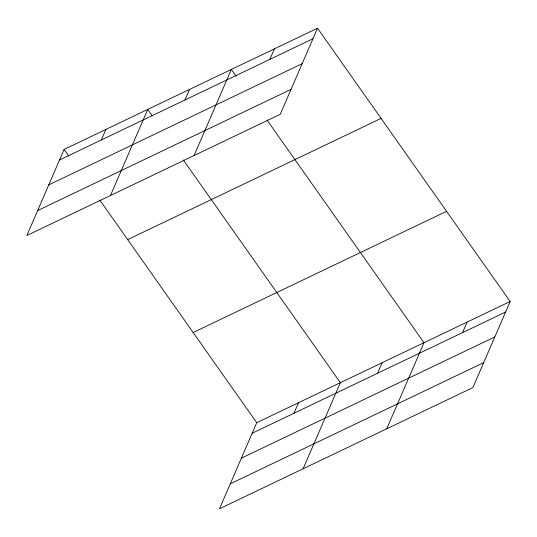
<?xml version="1.0" encoding="UTF-8"?>
<svg xmlns="http://www.w3.org/2000/svg" width="537" height="537" viewBox="0 0 537 537"><rect width="100%" height="100%" fill="white"/><g stroke="black" fill="none" stroke-linecap="round" stroke-linejoin="round"><path stroke-width="0.81" d="M317.515 28.219L64.104 149.427L26.85 235.508L280.267 114.3L317.515 28.219L510.15 301.492L472.896 387.573L219.485 508.781L256.733 422.7L510.15 301.492M101.359 139.956L105.917 129.424M110.474 195.508L147.729 109.427L152.065 115.576M184.983 99.956L189.541 89.431M194.105 155.508L231.353 69.427L236.173 76.261M269.876 59.352L274.434 48.827M293.987 413.228L298.545 402.696M303.11 468.781L340.364 382.7L183.365 159.986M377.618 373.235L382.176 362.703M386.734 428.788L423.988 342.7L266.99 119.986M462.511 332.631L467.069 322.099M59.547 159.959L312.957 38.751M48.753 184.889L302.17 63.681M37.637 210.578L291.054 89.37M127.672 239.603L381.089 118.402M193.166 332.517L446.583 211.31M252.175 433.231L505.592 312.024M241.388 458.162L494.805 336.954M230.272 483.85L483.689 362.643M64.104 149.427L68.917 156.254M99.741 199.979L256.733 422.7"/></g></svg>
